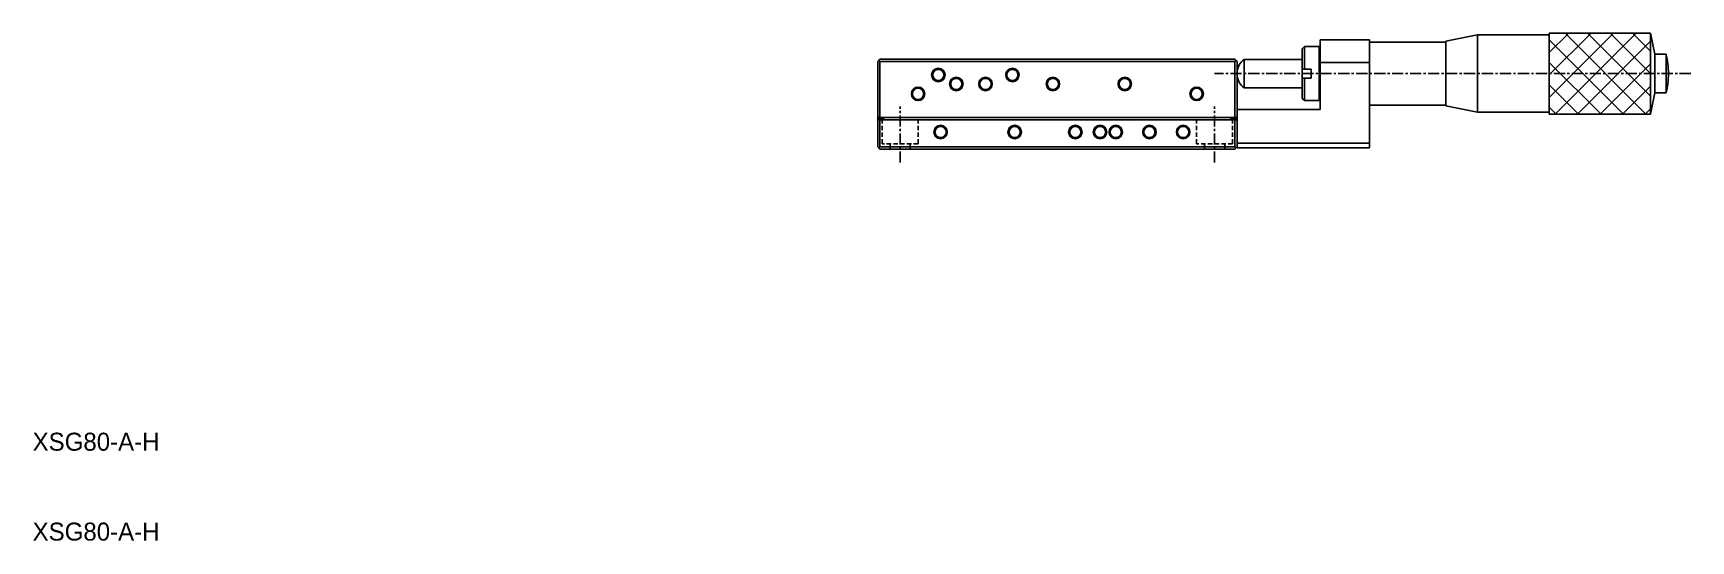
# Model space of a CAD drawing. Extents: x 10 to 341, y 10 to 240.
# Drawn here: x 10.1 to 194.5, y 10 to 66.5 of the extents above; entities that cross this region are included whole.
import ezdxf

# ---------------------------------------------------------------- set-up
doc = ezdxf.new("R2010")
doc.units = 0
doc.linetypes.add('CENTER', pattern=[2, 1.25, -0.25, 0.25, -0.25])
doc.linetypes.add('DASHED', pattern=[0.75, 0.5, -0.25])
doc.layers.get('0').update_dxf_attribs({"linetype": 'CONTINUOUS'})
doc.layers.add('CENTER', color=1, linetype='CENTER')
doc.styles.get("Standard").update_dxf_attribs({"font": 'FG教科書体NT-M'})

msp = doc.modelspace()

# ---------------------------------------------------------------- linework, layer by layer
at = {"color": 3, "linetype": 'CONTINUOUS'}
for p, q in [((178.797465, 66.45), (178.797465, 57.45)), ((190.047465, 66.45), (178.797465, 66.45)), ((178.797465, 64.297465), (180.95, 66.45)), ((178.797465, 61.797465), (183.45, 66.45)), ((178.797465, 59.297465), (185.95, 66.45)), ((179.45, 57.45), (188.45, 66.45)), ((180.55, 66.45), (189.55, 57.45)), ((183.05, 66.45), (190.047465, 59.452535)), ((185.55, 66.45), (190.047465, 61.952535)), ((188.05, 66.45), (190.047465, 64.452535)), ((190.047465, 57.45), (190.047465, 66.45)), ((178.797465, 65.702535), (187.05, 57.45)), ((181.95, 57.45), (190.047465, 65.547465)), ((178.797465, 63.202535), (184.55, 57.45)), ((184.45, 57.45), (190.047465, 63.047465)), ((178.797465, 60.702535), (182.05, 57.45)), ((186.95, 57.45), (190.047465, 60.547465)), ((178.797465, 58.202535), (179.55, 57.45)), ((178.797465, 57.45), (190.047465, 57.45)), ((189.45, 57.45), (190.047465, 58.047465))]:
    msp.add_line(p, q, dxfattribs=at)
at = {"color": 7, "linetype": 'CONTINUOUS'}
for p, q in [((178.797465, 66.45), (190.047465, 66.45)), ((178.797465, 57.45), (178.797465, 66.45)), ((190.547465, 64.1), (190.047465, 66.45)), ((190.047465, 66.45), (190.047465, 57.45)), ((151.547465, 64.95), (151.297465, 64.7)), ((151.297465, 62.45), (151.297465, 64.7)), ((151.547465, 64.95), (151.547465, 62.45)), ((153.197465, 64.95), (151.547465, 64.95)), ((153.197465, 61.95), (153.197465, 64.95)), ((153.297465, 64.85), (153.197465, 64.95)), ((153.297465, 63.2), (153.297465, 65.7)), ((153.297465, 65.7), (158.797465, 65.7)), ((158.797465, 65.7), (158.797465, 63.2)), ((167.297465, 65.45), (158.797465, 65.45)), ((170.797465, 66.25), (167.297465, 65.55)), ((167.297465, 61.95), (167.297465, 65.55)), ((170.797465, 61.95), (170.797465, 66.25)), ((178.797465, 66.25), (170.797465, 66.25)), ((104.047465, 63.3), (104.172465, 63.425)), ((104.047465, 57.05), (104.047465, 63.3)), ((104.297465, 63.55), (104.172465, 63.425)), ((104.172465, 63.425), (104.297465, 63.3)), ((104.297465, 63.55), (143.797465, 63.55)), ((104.297465, 63.3), (104.297465, 57.05)), ((143.797465, 63.3), (104.297465, 63.3)), ((143.922465, 63.425), (143.797465, 63.55)), ((143.797465, 63.3), (143.922465, 63.425)), ((143.797465, 57.05), (143.797465, 63.3)), ((143.922465, 63.425), (144.047465, 63.3)), ((144.047465, 63.3), (144.047465, 57.05)), ((144.831055, 63.5375), (144.831055, 60.3625)), ((151.297465, 63.5375), (144.831055, 63.5375)), ((158.797465, 63.2), (153.297465, 63.2)), ((153.297465, 63.2), (153.297465, 57.95)), ((158.797465, 54.2), (158.797465, 63.2)), ((190.547465, 59.8), (190.547465, 64.1)), ((191.797465, 64.1), (190.547465, 64.1)), ((191.797465, 64.1), (191.797465, 61.95)), ((151.297465, 61.449964), (151.297465, 62.450036)), ((151.547465, 62.45), (151.297465, 62.45)), ((151.297465, 59.2), (151.297465, 61.45)), ((151.297465, 61.45), (151.547465, 61.45)), ((152.297465, 62.45), (151.547465, 62.45)), ((151.547465, 61.45), (151.547465, 58.95)), ((151.547465, 61.45), (152.297465, 61.45)), ((152.297465, 61.45), (152.297465, 62.45)), ((153.197465, 58.95), (153.197465, 61.95)), ((167.297465, 58.35), (167.297465, 61.95)), ((170.797465, 57.65), (170.797465, 61.95)), ((191.797465, 61.95), (191.797465, 59.8)), ((144.831055, 60.3625), (151.297465, 60.3625)), ((151.297465, 59.2), (151.547465, 58.95)), ((153.197465, 58.95), (153.297465, 59.05)), ((190.047465, 57.45), (190.547465, 59.8)), ((190.547465, 59.8), (191.797465, 59.8)), ((153.297465, 57.95), (144.047465, 57.95)), ((151.547465, 58.95), (153.197465, 58.95)), ((158.797465, 58.45), (167.297465, 58.45)), ((167.297465, 58.35), (170.797465, 57.65)), ((170.797465, 57.65), (178.797465, 57.65)), ((190.047465, 57.45), (178.797465, 57.45)), ((104.297465, 57.05), (104.047465, 57.05)), ((104.047465, 57.05), (104.047465, 56.95)), ((104.047465, 56.95), (104.747465, 56.95)), ((104.047465, 56.8), (104.047465, 56.95)), ((104.047465, 53.8), (104.047465, 56.8)), ((104.047465, 56.8), (104.297465, 56.8)), ((104.297465, 57.05), (143.797465, 57.05)), ((104.297465, 56.8), (104.297465, 53.8)), ((143.797465, 56.8), (104.297465, 56.8)), ((104.747465, 57.05), (104.747465, 56.95)), ((143.347465, 57.05), (143.347465, 56.95)), ((144.047465, 56.95), (143.347465, 56.95)), ((144.047465, 57.05), (143.797465, 57.05)), ((143.797465, 53.8), (143.797465, 56.8)), ((143.797465, 56.8), (144.047465, 56.8)), ((144.047465, 57.05), (144.047465, 56.95)), ((144.047465, 56.95), (144.047465, 56.8)), ((144.047465, 56.8), (144.047465, 53.8)), ((104.172465, 53.675), (104.047465, 53.8)), ((104.172465, 53.675), (104.297465, 53.8)), ((104.297465, 53.55), (104.172465, 53.675)), ((104.297465, 53.8), (143.797465, 53.8)), ((143.797465, 53.55), (104.297465, 53.55)), ((143.797465, 53.8), (143.922465, 53.675)), ((143.922465, 53.675), (143.797465, 53.55)), ((144.047465, 53.8), (143.922465, 53.675)), ((144.047465, 54.2), (158.797465, 54.2)), ((144.047465, 53.7), (144.047465, 53.8)), ((158.797465, 53.7), (144.047465, 53.7)), ((158.797465, 54.2), (158.797465, 53.7))]:
    msp.add_line(p, q, dxfattribs=at)
at = {"color": 3, "linetype": 'DASHED'}
for p, q in [((104.547465, 54.15), (104.547465, 56.8)), ((108.547465, 54.15), (108.547465, 56.8)), ((139.547465, 54.15), (139.547465, 56.8)), ((143.547465, 54.15), (143.547465, 56.8)), ((108.547465, 54.15), (104.547465, 54.15)), ((105.422465, 53.55), (105.422465, 54.15)), ((107.672465, 53.55), (107.672465, 54.15)), ((143.547465, 54.15), (139.547465, 54.15)), ((140.422465, 53.55), (140.422465, 54.15)), ((142.672465, 53.55), (142.672465, 54.15))]:
    msp.add_line(p, q, dxfattribs=at)
at = {"color": 3, "linetype": 'CONTINUOUS'}
for centre in [(110.797465, 61.8), (112.797465, 60.8), (116.047465, 60.8), (119.047465, 61.8), (123.547465, 60.8), (131.547465, 60.8), (108.547465, 59.7), (139.547465, 59.7), (111.047465, 55.45), (119.297465, 55.45), (126.047465, 55.45), (128.797465, 55.45), (130.547465, 55.45), (134.297465, 55.45), (138.047465, 55.45)]:
    msp.add_circle(centre, 0.75, dxfattribs=at)
at = {"color": 7, "linetype": 'CONTINUOUS'}
for centre in [(110.797465, 61.8), (112.797465, 60.8), (116.047465, 60.8), (119.047465, 61.8), (123.547465, 60.8), (131.547465, 60.8), (108.547465, 59.7), (139.547465, 59.7), (111.047465, 55.45), (119.297465, 55.45), (126.047465, 55.45), (128.797465, 55.45), (130.547465, 55.45), (134.297465, 55.45), (138.047465, 55.45)]:
    msp.add_circle(centre, 0.625, dxfattribs=at)
for centre, radius, start, end in [((146.047543, 61.95), 2, 127.462651, 232.537349), ((182.677465, 61.95), 9.37, 0, 13.265029), ((182.677465, 61.95), 9.37, 346.734971, 0)]:
    msp.add_arc(centre, radius, start, end, dxfattribs=at)
at = {"layer": 'CENTER', "color": 1, "linetype": 'CENTER'}
for p, q in [((194.547465, 61.95), (141.547543, 61.95)), ((106.547465, 52.05), (106.547465, 58.3)), ((141.547465, 52.05), (141.547465, 58.3))]:
    msp.add_line(p, q, dxfattribs=at)

# ---------------------------------------------------------------- texts
at = {"color": 7, "linetype": 'CONTINUOUS'}
for p in [(10, 20), (10, 10)]:
    msp.add_text('XSG80-A-H', height=2, dxfattribs=at).set_placement(p)

doc.saveas('drawing.dxf')
